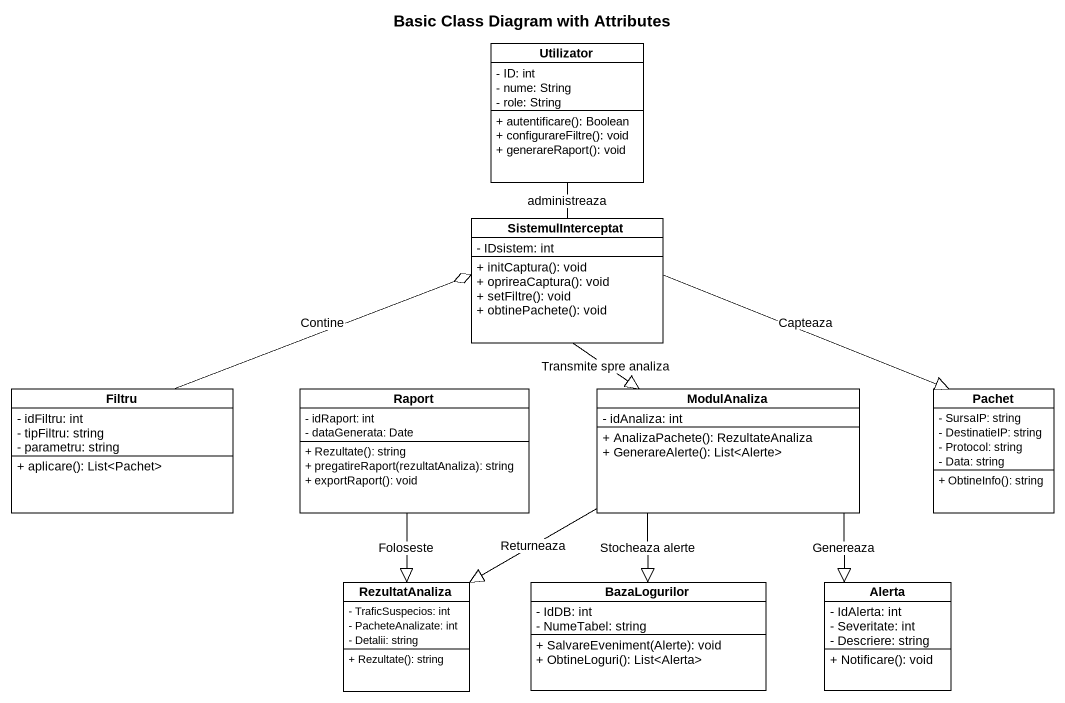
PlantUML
@startuml
title Basic Class Diagram with Attributes
hide circle
hide empty members
skinparam classAttributeIconSize 0
class Utilizator {
  - ID: int
  - nume: String
  - role: String
  + autentificare(): Boolean
  + configurareFiltre(): void
  + generareRaport(): void
}
class SistemulInterceptat {
  - IDsistem: int
  + initCaptura(): void
  + oprireaCaptura(): void
  + setFiltre(): void
  + obtinePachete(): void
}
class Filtru {
  - idFiltru: int
  - tipFiltru: string
  - parametru: string
  + aplicare(): List<Pachet>
}
class Raport {
  - idRaport: int
  - dataGenerata: Date
  + Rezultate(): string
  + pregatireRaport(rezultatAnaliza): string
  + exportRaport(): void
}
class ModulAnaliza {
  - idAnaliza: int
  + AnalizaPachete(): RezultateAnaliza
  + GenerareAlerte(): List<Alerte>
}
class Pachet {
  - SursaIP: string
  - DestinatieIP: string
  - Protocol: string
  - Data: string
  + ObtineInfo(): string
}
class RezultatAnaliza {
  - TraficSuspecios: int
  - PacheteAnalizate: int
  - Detalii: string
  + Rezultate(): string
}
class BazaLogurilor {
  - IdDB: int
  - NumeTabel: string
  + SalvareEveniment(Alerte): void
  + ObtineLoguri(): List<Alerta>
}
class Alerta {
  - IdAlerta: int
  - Severitate: int
  - Descriere: string
  + Notificare(): void
}
Utilizator -- SistemulInterceptat : administreaza
SistemulInterceptat --|> ModulAnaliza : Transmite spre analiza
SistemulInterceptat -right-|> Pachet : Capteaza
Filtru -right-o SistemulInterceptat : Contine
Raport --|> RezultatAnaliza : Foloseste
ModulAnaliza -left-|> RezultatAnaliza : Returneaza
ModulAnaliza --|> BazaLogurilor : Stocheaza alerte
ModulAnaliza --|> Alerta : Genereaza
@enduml
